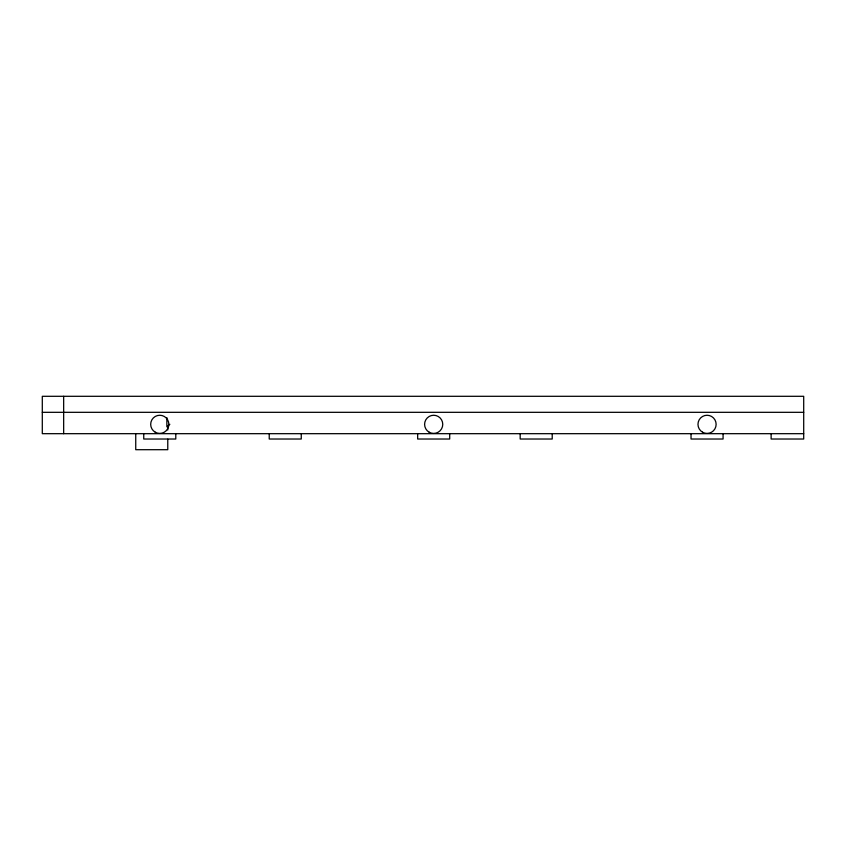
<?xml version="1.0" encoding="UTF-8"?>
<svg xmlns="http://www.w3.org/2000/svg" width="846" height="846" viewBox="0 0 846 846"><rect width="100%" height="100%" fill="white"/><g stroke="black" fill="none" stroke-linecap="round" stroke-linejoin="round"><path stroke-width="1.27" d="M169.845 424.28L166.863 426.839L166.863 417.596M42.3 412.319L803.7 412.319M803.7 433.681L42.3 433.681L42.3 396.298L803.7 396.298L803.7 439.021L771.129 439.021L771.129 433.681M723.076 433.681L723.076 439.021L691.034 439.021L691.034 433.681M552.216 433.882L552.216 439.021L520.174 439.021L520.174 433.882M449.702 433.681L449.702 439.021L417.66 439.021L417.66 433.681M301.261 433.681L301.261 439.021L269.229 439.021L269.229 433.681M175.788 433.681L175.788 439.021L143.746 439.021L143.746 433.681M167.772 426.056L167.772 429.99M167.772 439.19L167.772 449.702L135.741 449.702L135.741 433.935M63.662 396.298L63.662 433.681M155.23 432.2A9.073 9.073 0 0 0 168.84 424.332A9.073 9.073 0 0 0 155.23 416.475A9.073 9.073 0 0 0 155.23 432.2M429.144 432.2A9.073 9.073 0 0 0 442.754 424.332A9.073 9.073 0 0 0 429.144 416.475A9.073 9.073 0 0 0 429.144 432.2M702.518 432.2A9.073 9.073 0 0 0 716.128 424.332A9.073 9.073 0 0 0 702.518 416.475A9.073 9.073 0 0 0 702.518 432.2"/></g></svg>
